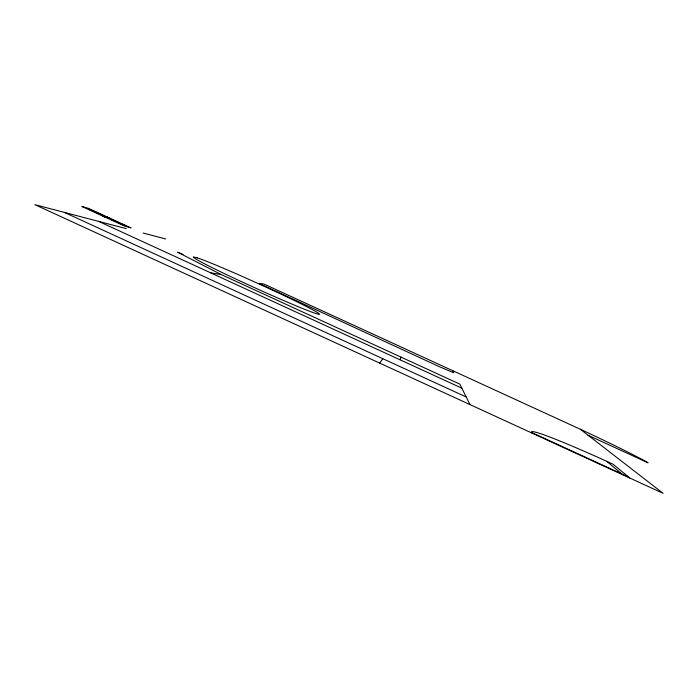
<?xml version="1.0" encoding="UTF-8"?>
<svg xmlns="http://www.w3.org/2000/svg" width="698" height="698" viewBox="0 0 698 698"><rect width="100%" height="100%" fill="white"/><g stroke="black" fill="none" stroke-linecap="round" stroke-linejoin="round"><path stroke-width="1.05" d="M400.015 359.793L401.053 357.14M379.651 363.082L382.827 358.702M104.159 216.406L106.698 217.401M105.136 216.999L102.815 215.926L106.995 217.462L104.648 216.546M210.831 272.909L221.126 274.523L459.842 384.136L469.972 404.587M109.534 218.204L108.513 217.767L110.101 218.395L108.286 217.567L108.853 217.811M107.954 217.54C105.119 216.72 110.136 218.046 107.736 217.575M104.089 216.502C101.655 215.316 105.93 217.331 104.621 216.546M126.329 228.647L34.9 204.671L663.1 493.329L580.387 429.279L263.783 283.981L258.818 283.327L439.548 366.782L453.735 372.758L452.723 370.69M143.116 233.045L165.731 238.978M107.37 217.375L109.534 218.169M105.599 217.122L105.206 216.904M107.693 217.715L104.831 216.729M109.359 218.186L107.553 217.401M107.797 217.514L108.888 217.942M183.007 254.456L177.58 252.179L221.126 274.523M106.454 217.287L106.48 217.366M108.225 217.802L107.693 217.506M105.887 216.904L105.119 216.598L106.061 216.982M588.17 435.308L648.058 462.791A76.335 2.731 25 0 0 580.387 429.279M106.454 217.008C104.316 216.136 109.761 218.579 107.989 217.645M108.059 217.82L106.62 217.209L107.126 217.506M98.627 221.379L461.849 388.184M532.251 433.205L531.614 432.481A115.214 5.811 25.3 0 1 606.754 461.326L613.097 464.24L629.849 478.051M64.312 212.384L466.22 397.005M531.614 432.481L628.654 477.066M606.754 461.326L621.796 473.916M102.597 215.298L89.231 209.383L102.597 215.298M124.078 225.192L110.493 219.111L124.078 225.192M197.272 257.85L193.582 256.908A69.285 2.618 24.4 0 0 251.359 286.206A69.285 2.618 24.4 0 0 319.379 314.327A69.285 2.618 24.4 0 0 259.386 284.112L243.785 277.097A69.285 2.618 24.4 0 0 197.272 257.85M130.901 227.853L125.012 226.265L81.841 206.451L88.585 208.423L130.901 227.853"/></g></svg>
